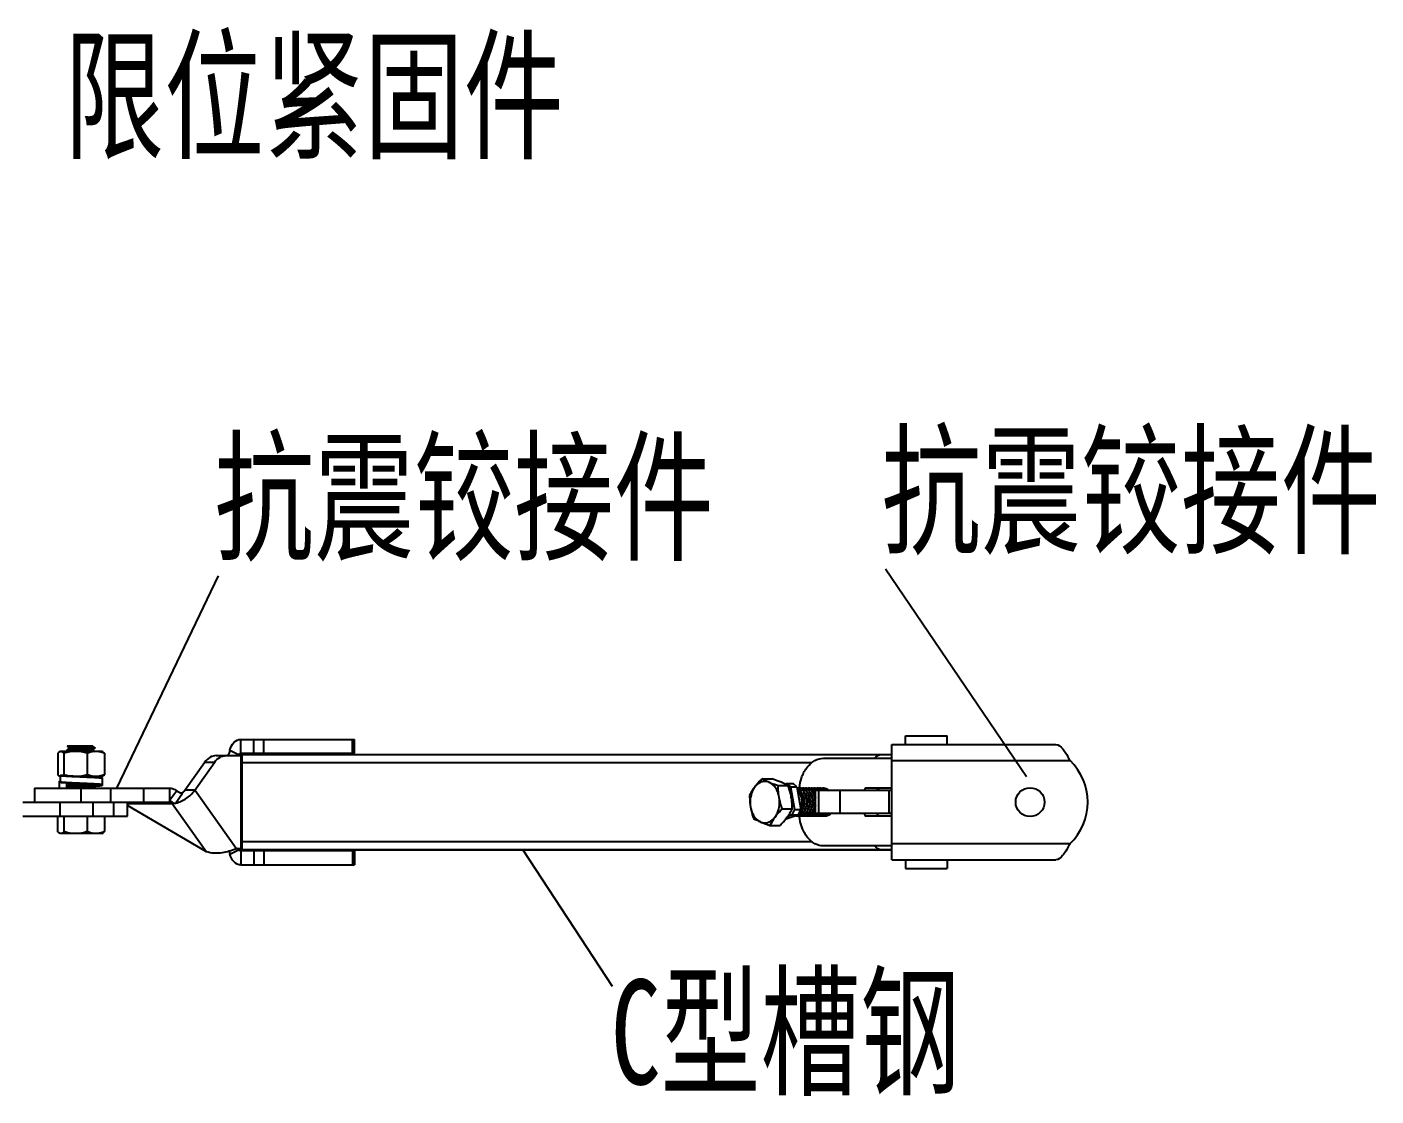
# Model space of a CAD drawing. Header units: millimetres. Extents: x -633009578 to 5705885, y -633235091 to 2571734.
# Drawn here: x 2453533 to 2459239, y 1995750 to 2000272 of the extents above; entities that cross this region are included whole.
import ezdxf

# ---------------------------------------------------------------- set-up
doc = ezdxf.new("R2010")
doc.units = ezdxf.units.MM
doc.header["$LTSCALE"] = 1000
doc.header["$MEASUREMENT"] = 0
doc.layers.get('0').update_dxf_attribs({"color": 9})
doc.layers.add('E-WIRE-系统', color=3, linetype='Continuous')
doc.layers.add('E-电气说明文字', color=3, linetype='Continuous')
doc.styles.get("Standard").update_dxf_attribs({"font": 'simhei.ttf', "bigfont": 'hztxt.shx'})
doc.styles.add('TSSD_Dimension', font='simhei.ttf', dxfattribs={"width": 0.707, "bigfont": 'hztxt.shx'})
doc.dimstyles.get("Standard").update_dxf_attribs({"dimtxt": 0.18, "dimasz": 0.18, "dimexe": 0.18, "dimexo": 0.0625, "dimgap": 0.09, "dimtad": 0, "dimtih": 1, "dimtoh": 1, "dimdec": 4, "dimzin": 0, "dimdsep": 46, "dimtxsty": 'Standard', "dimcen": 0.09, "dimadec": 0, "dimazin": 0, "dimtfac": 1, "dimtdec": 4, "dimtofl": 0, "dimtmove": 0, "dimatfit": 3, "dimfxl": 1, "dimtolj": 1, "dimtzin": 0, "dimarcsym": 0})

# ---------------------------------------------------------------- blocks, each defined once
blk = doc.blocks.new('G$CF4FACE3C')
at = {"layer": 'E-WIRE-系统'}
for p, q in [((-7121.2, 690.2), (-7121.2, 723.3)), ((-7121.2, 723.3), (-6962.5, 723.3)), ((-6962.5, 690.2), (-6962.5, 723.3)), ((-10327.6, 670), (-10319.3, 674.8)), ((-10319.1, 678.4), (-10327.3, 683.1)), ((-10229.4, 683.1), (-10327.3, 683.1)), ((-10319.3, 674.7), (-10319.3, 678.5)), ((-10306.4, 683.1), (-10288.7, 682.2)), ((-10230.9, 683.1), (-10229.7, 682.7)), ((-10229.7, 682.7), (-10221.2, 677.8)), ((-10229.5, 683.1), (-10229.5, 682.6)), ((-10221.2, 675.5), (-10229.5, 670.7)), ((-10229.5, 670.8), (-10229.5, 667)), ((-10221.2, 677.8), (-10221, 677.6)), ((-10221, 675.7), (-10221.2, 675.5)), ((-10221, 677.6), (-10221, 675.7)), ((-9663.7, 647.5), (-9663.7, 709.8)), ((-9663.7, 709.8), (-9228, 709.8)), ((-9613.2, 656.4), (-9613.2, 709.8)), ((-9575.4, 656.4), (-9575.4, 709.8)), ((-9235.8, 656.4), (-9235.8, 709.8)), ((-9228, 656.4), (-9228, 709.8)), ((-7174.2, 249.2), (-7174.2, 690.2)), ((-7174.2, 690.2), (-6545.9, 690.2)), ((-10363.6, 656.4), (-10363.6, 574.6)), ((-10357.3, 661.8), (-10354.4, 663.5)), ((-10194.3, 663.5), (-10354.4, 663.5)), ((-10339.7, 656.4), (-10339.7, 574.6)), ((-10327.6, 670), (-10327.7, 669.9)), ((-10327.7, 669.9), (-10327.7, 667.9)), ((-10327.6, 667.7), (-10327.7, 667.9)), ((-10320.4, 663.5), (-10327.6, 667.7)), ((-10250.4, 656.4), (-10250.4, 574.6)), ((-10229.8, 667.2), (-10229.7, 667.2)), ((-10229.7, 667.2), (-10229.5, 667)), ((-10229.5, 667), (-10223.4, 663.5)), ((-10191.4, 661.8), (-10194.3, 663.5)), ((-10185.1, 656.4), (-10185.1, 574.6)), ((-9877, 514.8), (-9801.6, 621.5)), ((-9839.3, 514.8), (-9763.9, 621.5)), ((-9763.9, 621.5), (-9801.6, 621.5)), ((-9757.1, 647.5), (-9663.7, 647.5)), ((-9705.1, 668.5), (-9669.6, 650.5)), ((-9663.7, 656.4), (-9228, 656.4)), ((-9663.7, 650.7), (-9663.7, 286.2)), ((-9657.5, 651.9), (-7174.2, 651.9)), ((-9657.5, 651.9), (-7174.2, 651.9)), ((-9657.5, 287.4), (-9657.5, 651.9)), ((-9657.5, 620.8), (-7699.8, 620.8)), ((-9657.5, 620.8), (-7480, 620.8)), ((-7434.8, 637.3), (-7174.2, 637.3)), ((-7174.2, 628.5), (-6491.9, 628.5)), ((-10354.4, 567.5), (-10357.3, 569.2)), ((-10353.6, 567.5), (-10354.4, 567.5)), ((-10353.6, 570.2), (-10353.6, 546.1)), ((-10328.6, 571.9), (-10351.9, 571.9)), ((-10274.4, 567.3), (-10279.4, 567.5)), ((-10277.9, 567.5), (-10274.4, 567.3)), ((-10274.4, 567.3), (-10277.9, 567.5)), ((-10194.3, 567.5), (-10274.4, 567.5)), ((-10221, 567.5), (-10221, 566.7)), ((-10194.3, 567.5), (-10191.4, 569.2)), ((-10452.3, 523), (-10452.3, 469.7)), ((-10452.3, 523), (-9934.1, 523)), ((-10356.2, 548.8), (-10356.2, 548.8)), ((-10356.2, 524.8), (-10356.2, 548.8)), ((-10353.6, 550.6), (-10354.4, 550.6)), ((-10328.6, 524.8), (-10328.6, 542.3)), ((-10328.6, 524.8), (-10328.6, 524.8)), ((-10327.7, 544), (-10328.1, 544)), ((-10327.6, 530), (-10327.7, 529.8)), ((-10327.7, 529.8), (-10327.7, 527.8)), ((-10327.6, 527.6), (-10327.7, 527.8)), ((-10327.6, 530), (-10319.3, 534.7)), ((-10319.6, 523), (-10327.6, 527.6)), ((-10319.3, 538.4), (-10325.8, 542.2)), ((-10319.3, 534.6), (-10319.3, 538.4)), ((-10319.1, 538.3), (-10319.3, 538.4)), ((-10274.4, 539.7), (-10292.8, 540.5)), ((-10265, 539.1), (-10274.4, 539.7)), ((-10272.4, 539.6), (-10274.4, 539.7)), ((-10262.5, 538.9), (-10274.4, 539.5)), ((-10274.4, 523), (-10274.4, 469.7)), ((-10254.3, 538.4), (-10265, 539.1)), ((-10247.8, 537.9), (-10254.3, 538.4)), ((-10254, 566.4), (-10238.4, 565.6)), ((-10241.9, 537.5), (-10247.8, 537.9)), ((-10236.6, 537.1), (-10241.9, 537.5)), ((-10238.4, 565.6), (-10228.2, 565.1)), ((-10229.7, 527.1), (-10222.6, 523)), ((-10221.4, 535.3), (-10229.5, 530.6)), ((-10229.5, 530.7), (-10229.5, 527)), ((-10222.8, 531.1), (-10229.3, 530.7)), ((-10228.2, 565.1), (-10222.1, 564.8)), ((-10221.2, 566.5), (-10224.1, 564.9)), ((-10217, 531.4), (-10222.8, 531.1)), ((-10222.1, 564.8), (-10216.7, 564.4)), ((-10221.8, 535), (-10221.1, 535.2)), ((-10221.2, 566.5), (-10221, 566.7)), ((-10221, 537.1), (-10221.2, 537.1)), ((-10219.9, 535), (-10221, 535.2)), ((-10219.5, 534.9), (-10219.9, 535)), ((-10216.7, 564.4), (-10211.9, 564.1)), ((-10192.5, 535.9), (-10192.5, 559.9)), ((-10159.9, 469.7), (-10159.9, 523)), ((-10034.1, 469.7), (-10034.1, 523)), ((-9934.1, 469.7), (-9934.1, 523)), ((-7670.8, 558.7), (-7632.1, 558.7)), ((-7608.5, 533.3), (-7569.8, 533.3)), ((-7581, 538.9), (-7576.4, 540.5)), ((-7576.4, 540.5), (-7561.3, 527.6)), ((-7576.4, 540.5), (-7551.5, 540.5)), ((-7561.3, 527.6), (-7546.4, 442)), ((-7561.3, 527.6), (-7536.4, 527.6)), ((-7536.4, 527.6), (-7551.5, 540.5)), ((-7536.4, 527.6), (-7521.4, 442)), ((-7174.2, 522.6), (-7272.6, 522.6)), ((-10496.7, 469.7), (-9934.1, 469.7)), ((-10355.3, 469.7), (-10355.3, 416.3)), ((-10229.5, 469.7), (-10229.5, 416.3)), ((-10148.6, 416.3), (-10148.6, 469.7)), ((-10096.5, 416.3), (-10096.5, 469.7)), ((-10096.5, 464.4), (-9925.2, 464.4)), ((-9908.5, 513.2), (-9934.1, 477)), ((-9934.1, 477), (-9794.8, 280.1)), ((-9885.9, 502.2), (-9911.5, 466)), ((-9839.3, 514.8), (-9877, 514.8)), ((-9681.6, 291.7), (-9839.3, 514.8)), ((-7500, 483.9), (-7509.1, 481.7)), ((-7466.4, 513.8), (-7466.4, 425.6)), ((-7174.2, 513.8), (-7466.4, 513.8)), ((-7453.5, 513.8), (-7453.5, 425.6)), ((-7371.9, 513.8), (-7371.9, 425.6)), ((-7184.9, 513.8), (-7184.9, 425.6)), ((-10496.7, 416.3), (-10096.5, 416.3)), ((-10363.7, 416.3), (-10363.7, 356.7)), ((-10339.7, 416.3), (-10339.7, 356.7)), ((-10250.4, 416.3), (-10250.4, 356.7)), ((-10185.1, 416.3), (-10185.1, 356.7)), ((-9794.8, 280.1), (-10096.5, 456.8)), ((-7593, 444.3), (-7554.3, 444.3)), ((-7530.5, 420.6), (-7581.1, 402.9)), ((-7555.5, 420.6), (-7572, 414.8)), ((-7546.4, 442), (-7555.5, 420.6)), ((-7555.5, 420.6), (-7530.5, 420.6)), ((-7546.4, 442), (-7521.4, 442)), ((-7530.5, 420.6), (-7521.4, 442)), ((-7174.2, 425.6), (-7466.4, 425.6)), ((-7272.6, 416.8), (-7174.2, 416.8)), ((-7639.7, 380.7), (-7601, 380.7)), ((-10354.4, 349.6), (-10357.4, 351.3)), ((-10194.3, 349.6), (-10354.4, 349.6)), ((-10194.3, 349.6), (-10191.4, 351.3)), ((-9657.5, 318.6), (-7699.8, 318.6)), ((-9657.5, 318.6), (-7480, 318.6)), ((-7174.2, 311), (-6491.9, 311)), ((-9705.1, 270.8), (-9669.6, 288.8)), ((-9681.6, 291.7), (-9663.7, 291.7)), ((-9663.7, 291.7), (-9663.7, 229.5)), ((-9228, 282.9), (-9663.7, 282.9)), ((-9657.5, 287.5), (-7174.2, 287.5)), ((-7174.2, 287.5), (-9657.5, 287.5)), ((-9613.2, 282.9), (-9613.2, 229.5)), ((-9575.4, 282.9), (-9575.4, 229.5)), ((-9235.8, 282.9), (-9235.8, 229.5)), ((-9228, 282.9), (-9228, 229.5)), ((-7174.2, 302.1), (-7434.8, 302.1)), ((-9663.7, 229.5), (-9228, 229.5)), ((-7174.2, 249.2), (-6545.9, 249.2)), ((-7121.2, 249.2), (-7121.2, 216.1)), ((-7121.2, 216.1), (-6962.5, 216.1)), ((-6962.5, 249.2), (-6962.5, 216.1))]:
    blk.add_line(p, q, dxfattribs=at)
for points in [[(-10356.2, 548.8), (-10356, 549.6), (-10355.6, 550.3), (-10355.1, 550.6), (-10354.7, 550.8)], [(-10354.7, 550.8), (-10354.2, 551), (-10353.7, 551.1), (-10353.6, 551.2)], [(-10292.8, 540.5), (-10303.1, 541), (-10312.9, 541.5), (-10322.1, 542), (-10330.3, 542.4), (-10337.6, 542.9), (-10343.8, 543.4), (-10348.7, 543.9), (-10352.2, 544.4)], [(-10322.8, 524.9), (-10323.4, 524.8), (-10324.7, 524.6), (-10325.8, 524.4), (-10326.8, 524.3), (-10327.6, 524.1), (-10328.3, 523.9), (-10328.8, 523.8), (-10329, 523.7)], [(-10274.4, 567.3), (-10271.2, 567.1), (-10254, 566.4)], [(-10219.6, 534.8), (-10219.6, 534.8), (-10219.9, 534.9), (-10220.3, 535), (-10220.9, 535.2), (-10221.7, 535.3), (-10222.7, 535.5), (-10223.8, 535.7), (-10225.1, 535.9), (-10226.6, 536.1), (-10228.2, 536.3), (-10230.1, 536.5), (-10232.1, 536.7), (-10234.3, 536.9), (-10236.6, 537.1)], [(-10192.5, 535.9), (-10192.6, 535.3), (-10193.1, 534.6), (-10193.5, 534.2), (-10194, 533.9), (-10194.4, 533.8), (-10194.9, 533.6), (-10195.5, 533.5), (-10196.1, 533.3), (-10196.9, 533.2), (-10197.8, 533.1), (-10198.7, 532.9), (-10199.8, 532.8), (-10201.1, 532.7), (-10202.5, 532.5), (-10204, 532.4), (-10205.7, 532.2), (-10207.6, 532.1), (-10209.7, 531.9), (-10211.9, 531.7), (-10217, 531.4)], [(-10211.9, 564.1), (-10209.8, 563.9), (-10207.8, 563.8), (-10205.9, 563.6), (-10204.2, 563.5), (-10202.7, 563.3), (-10201.3, 563.2), (-10200, 563.1), (-10198.9, 562.9), (-10197.9, 562.8), (-10197, 562.7), (-10196.2, 562.5), (-10195.6, 562.4), (-10195, 562.2), (-10194.5, 562.1), (-10194, 561.9), (-10193.6, 561.7), (-10193.1, 561.3), (-10192.6, 560.5), (-10192.5, 559.9)]]:
    blk.add_lwpolyline(points, dxfattribs=at)
blk.add_circle((-6645, 469.7), 55.1, dxfattribs=at)
for centre, radius, start, end in [((-6801.9, 463.7), 351.1, 27.9978, 29.2622), ((-6645, 469.7), 220.5, 313.9455, 46.0545), ((-10354.4, 548.8), 1.78, 90.031, 179.1384), ((-10354.4, 524.8), 1.78, 180.0308, 269.9692), ((-10330.4, 524.8), 1.78, 270.0125, 359.127), ((-9971.3, 7123.6), 6606.6, 267.24005, 267.37133), ((-10499.4, -4418.2), 4947.2, 87.1696, 87.3922), ((-10227.6, 503.4), 32.5, 78.6551, 79.0146), ((-10227.1, 506), 29.8, 78.3919, 78.6536), ((-7533.7, 498.5), 24.1, 86.7845, 94.2112), ((-7522.8, 498.3), 24.3, 90.0498, 101.0645), ((-7522.8, 498.5), 24.1, 86.7743, 90.0077), ((-7511.9, 498.3), 24.3, 90.0384, 101.0179), ((-7511.9, 498.5), 24.1, 86.7856, 89.9966), ((-7501, 498.3), 24.3, 90.049, 100.9954), ((-7501, 498.5), 24.1, 86.7801, 90.0075), ((-7490.1, 498.3), 24.3, 90.0437, 101.062), ((-7490.1, 498.5), 24.1, 86.7795, 90.0015), ((-7479.2, 498.3), 24.3, 90.0437, 101.0051), ((-7479.2, 498.5), 24.1, 86.7867, 90.0021), ((-7468.2, 498.3), 24.3, 90.0497, 101.0016), ((-7468.3, 498.5), 24.1, 86.7769, 90.0081), ((-7457.3, 498.3), 24.3, 90.0405, 101.0531), ((-7457.3, 498.5), 24.1, 86.785, 89.9983), ((-7446.4, 498.3), 24.3, 90.049, 100.9977), ((-7446.4, 498.5), 24.1, 86.7894, 90.0075), ((-7435.5, 498.3), 24.3, 90.0526, 101.0446), ((-7435.5, 498.5), 24.1, 86.7735, 90.0108), ((-9877.5, 543.5), 42.7, 243.1531, 245.7272), ((-9903.6, 534), 32.6, 295.6501, 298.7626), ((-7566.4, 472.7), 58, 10.5055, 11.18), ((-7579.6, 472.5), 71, 7.4386, 9.2614), ((-7567, 472.6), 58.6, 8.9052, 10.5042), ((-7545.5, 472.6), 58.9, 9.0333, 9.9567), ((-7534.2, 472.6), 58.6, 8.9818, 11.0323), ((-7495.4, 487.3), 37.4, 42.2645, 48.752), ((-7497.9, 485), 40.8, 39.2284, 42.3075), ((-7483.7, 488.1), 36.3, 45.4702, 48.7951), ((-7472.8, 488.1), 36.3, 45.4659, 48.8093), ((-7461.9, 488.1), 36.3, 45.4871, 48.7938), ((-7451, 488.1), 36.3, 45.4665, 48.8015), ((-7539.3, 446), 29.2, 266.5315, 270.0065), ((-7539.3, 445.9), 29.1, 270.0081, 272.8567), ((-7539.3, 446), 29.2, 272.8574, 275.2194), ((-7528.3, 446), 29.2, 260.1078, 269.9722), ((-7539.8, 448.3), 31.6, 288.4202, 290.7394), ((-7538.2, 447.6), 30.8, 285.8298, 288.459), ((-7528.3, 445.8), 29, 269.9973, 272.6949), ((-7517.4, 446), 29.2, 260.0711, 269.9827), ((-7528.8, 448.1), 31.4, 288.4602, 290.6746), ((-7527.3, 447.6), 30.8, 285.9611, 288.4587), ((-7517.4, 445.8), 29, 270.008, 272.693), ((-7517.4, 445.8), 29, 272.6938, 275.2451), ((-7506.4, 446), 29.2, 260.1504, 269.9814), ((-7517.9, 448.1), 31.4, 288.4602, 290.6754), ((-7516.4, 447.6), 30.8, 285.9619, 288.4587), ((-7506.5, 445.8), 29, 270.0063, 272.6857), ((-7495.5, 446), 29.2, 260.395, 269.9755), ((-7507, 448.1), 31.4, 288.4602, 290.6741), ((-7505.4, 447.6), 30.8, 285.9641, 288.119), ((-7505.5, 447.8), 31, 288.117, 288.456), ((-7495.5, 445.8), 29, 270.0004, 272.6959), ((-7484.6, 446), 29.2, 260.0747, 269.9827), ((-7549.1, 472.1), 62.6, 352.211, 352.5185), ((-7496.1, 448.1), 31.4, 288.4603, 290.6749), ((-7494.5, 447.6), 30.8, 285.9612, 288.4587), ((-7484.6, 445.8), 29, 270.008, 272.6878), ((-7484.6, 445.8), 29, 272.6886, 275.2518), ((-7473.7, 446), 29.2, 260.141, 269.976), ((-7485.2, 448.1), 31.4, 288.4602, 290.6747), ((-7483.6, 447.6), 30.8, 285.9616, 288.4587), ((-7473.7, 445.8), 29, 270.0011, 272.692), ((-7462.8, 446), 29.2, 260.0816, 269.9797), ((-7489.7, 455.7), 40.2, 307.6353, 311.5837), ((-7474.3, 448.1), 31.4, 288.4602, 290.6743), ((-7472.7, 447.6), 30.8, 285.9612, 288.4587), ((-7462.8, 445.8), 29, 270.005, 272.6978), ((-7462.8, 445.8), 29, 272.6985, 275.2581), ((-7451.9, 446), 29.2, 260.1633, 269.9862), ((-7463.3, 448.1), 31.4, 288.4603, 290.6751), ((-7461.8, 447.6), 30.8, 285.9624, 288.4588), ((-7479.2, 456.2), 40.9, 309.969, 311.5624), ((-7477.5, 455.9), 40.5, 308.3867, 311.6033), ((-7451.9, 445.8), 29, 270.011, 272.6839), ((-7441, 446), 29.2, 260.1241, 269.9724), ((-7452.4, 448.1), 31.4, 288.4602, 290.6742), ((-7450.9, 447.6), 30.8, 285.9615, 288.4587), ((-7441, 445.8), 29, 269.9975, 272.695), ((-7430, 446), 29.2, 260.0725, 269.9827), ((-7441.5, 448.1), 31.4, 288.4602, 290.6744), ((-7440, 447.6), 30.8, 285.9611, 288.4587), ((-7430.1, 445.8), 29, 270.008, 272.6973), ((-7430.1, 445.8), 29, 272.6981, 275.2477), ((-7430.6, 448.1), 31.4, 288.4603, 290.6754), ((-7429.1, 447.6), 30.8, 285.9619, 288.4588), ((-7435.8, 456.5), 41.3, 311.2696, 311.5925), ((-7434.1, 456.1), 40.8, 309.7045, 311.528), ((-6801.9, 475.8), 351.1, 330.7378, 332.0022)]:
    blk.add_arc(centre, radius, start, end, dxfattribs=at)
for points, knots in [([(-10327.2, 683.1), (-10326.4, 682.9), (-10324.2, 682.6), (-10317.8, 681.9), (-10306.3, 681.2), (-10289.5, 680.3), (-10270.7, 679.4), (-10254.9, 678.7), (-10243.1, 678), (-10235.8, 677.6), (-10229.7, 677.1), (-10225.3, 676.7), (-10222.5, 676.3), (-10221.4, 676), (-10221, 675.8), (-10221, 675.7)], [0, 0, 0, 0, 0.022519, 0.061417, 0.182778, 0.347566, 0.533011, 0.713448, 0.793862, 0.863914, 0.921171, 0.963664, 0.989994, 0.99691, 1, 1, 1, 1]), ([(-10319.3, 674.7), (-10319.3, 674.4), (-10317.8, 674.1), (-10315.8, 673.7), (-10311.8, 673.2), (-10306.7, 672.8), (-10300.4, 672.3), (-10290.4, 671.7), (-10277, 671), (-10261, 670.1), (-10248.6, 669.3), (-10240.1, 668.7), (-10235.4, 668.2), (-10232.1, 667.8), (-10230.4, 667.5), (-10229.8, 667.2)], [0, 0, 0, 0, 0.010275, 0.037063, 0.080136, 0.138092, 0.208917, 0.290122, 0.471931, 0.658019, 0.822273, 0.88881, 0.941706, 0.979145, 1, 1, 1, 1]), ([(-10319.1, 678.4), (-10318.6, 678.1), (-10316.9, 677.8), (-10313.8, 677.3), (-10309.2, 676.9), (-10300.8, 676.2), (-10288.4, 675.5), (-10272.3, 674.6), (-10258.7, 673.8), (-10248.6, 673.2), (-10242.2, 672.7), (-10237.1, 672.3), (-10233, 671.9), (-10231, 671.4), (-10229.5, 671.1), (-10229.5, 670.8)], [0, 0, 0, 0, 0.018685, 0.054293, 0.105794, 0.171397, 0.33512, 0.522155, 0.705796, 0.788027, 0.859832, 0.918642, 0.962377, 0.989582, 1, 1, 1, 1]), ([(-10288.7, 682.2), (-10280.9, 681.8), (-10269.4, 681.3), (-10254.5, 680.6), (-10244.3, 680.1), (-10235.6, 679.5), (-10228.8, 679.1), (-10224.2, 678.5), (-10221.8, 678.2), (-10221.2, 677.8)], [0, 0, 0, 0, 0.344316, 0.511068, 0.663386, 0.793955, 0.896505, 0.966182, 1, 1, 1, 1]), ([(-9705.1, 668.5), (-9702.3, 679.5), (-9693.4, 699.2), (-9672.9, 709.8), (-9663.7, 709.8)], [0, 0, 0, 0, 0.550243, 1, 1, 1, 1]), ([(-6545.9, 690.2), (-6536, 690.2), (-6521.2, 676.7), (-6507.6, 656.1), (-6499.7, 642.5), (-6495.7, 635.3)], [0, 0, 0, 0, 0.388881, 0.673899, 1, 1, 1, 1]), ([(-10357.2, 661.9), (-10357.8, 661.6), (-10360.1, 660), (-10362.2, 658), (-10363.6, 656.4)], [0, 0, 0, 0, 0.228325, 1, 1, 1, 1]), ([(-10351.7, 663.5), (-10352.1, 663.5), (-10354.1, 663.4), (-10356, 662.7), (-10357.2, 661.9)], [0, 0, 0, 0, 0.239668, 1, 1, 1, 1]), ([(-10339.7, 656.4), (-10340.6, 657.4), (-10343.9, 660.8), (-10348.4, 663.5), (-10351.7, 663.5)], [0, 0, 0, 0, 0.29519, 1, 1, 1, 1]), ([(-10327.7, 669.9), (-10327.7, 669.7), (-10327.3, 669.5), (-10326, 669.2), (-10323, 668.8), (-10318.2, 668.3), (-10314.3, 668), (-10312.1, 667.9)], [0, 0, 0, 0, 0.02233, 0.073207, 0.267316, 0.580036, 1, 1, 1, 1]), ([(-10312.1, 666), (-10314.1, 666.1), (-10317.7, 666.4), (-10322.3, 666.7), (-10325.4, 667.2), (-10327.1, 667.4), (-10327.6, 667.7)], [0, 0, 0, 0, 0.388141, 0.68952, 0.895153, 1, 1, 1, 1]), ([(-10312.1, 667.9), (-10297.9, 667), (-10270.6, 665.8), (-10243.3, 664.6), (-10230.3, 663.5)], [0, 0, 0, 0, 0.522038, 1, 1, 1, 1]), ([(-10264.3, 663.5), (-10268.6, 663.8), (-10284.6, 664.5), (-10300.5, 665.2), (-10312.1, 666)], [0, 0, 0, 0, 0.270828, 1, 1, 1, 1]), ([(-10217.8, 663.5), (-10220.5, 663.5), (-10231.7, 662.9), (-10242.6, 659.6), (-10250.4, 656.4)], [0, 0, 0, 0, 0.247135, 1, 1, 1, 1]), ([(-10185.1, 656.4), (-10187.7, 657.5), (-10198.2, 661.4), (-10209.4, 663.5), (-10217.8, 663.5)], [0, 0, 0, 0, 0.254852, 1, 1, 1, 1]), ([(-10191.5, 661.9), (-10190.9, 661.6), (-10188.6, 660), (-10186.6, 658), (-10185.1, 656.4)], [0, 0, 0, 0, 0.228325, 1, 1, 1, 1]), ([(-9757.1, 647.5), (-9765.4, 647.5), (-9783.3, 642.1), (-9796.2, 629.1), (-9801.6, 621.5)], [0, 0, 0, 0, 0.471076, 1, 1, 1, 1]), ([(-9763.9, 621.5), (-9758.4, 629.1), (-9745.6, 642.1), (-9727.7, 647.5), (-9719.4, 647.5)], [0, 0, 0, 0, 0.528924, 1, 1, 1, 1]), ([(-9705.1, 668.5), (-9706.4, 663.6), (-9708, 657.4), (-9711.4, 647.5), (-9714, 647.5)], [0, 0, 0, 0, 0.662239, 1, 1, 1, 1]), ([(-9676.2, 647.5), (-9675.7, 647.5), (-9673.3, 647.7), (-9670.1, 648.7), (-9669.6, 650.5)], [0, 0, 0, 0, 0.232011, 1, 1, 1, 1]), ([(-9669.6, 650.5), (-9669.4, 651.3), (-9668.5, 654), (-9665.7, 656.4), (-9663.7, 656.4)], [0, 0, 0, 0, 0.295097, 1, 1, 1, 1]), ([(-7527.5, 522.1), (-7526.1, 537.4), (-7519.7, 566.8), (-7499.4, 604.5), (-7470.3, 630.7), (-7446.1, 637.3), (-7434.8, 637.3)], [0, 0, 0, 0, 0.288185, 0.553327, 0.788006, 1, 1, 1, 1]), ([(-7237.5, 637.4), (-7235.6, 641.1), (-7230.9, 647.6), (-7223.2, 650.5), (-7219.6, 650.5)], [0, 0, 0, 0, 0.538137, 1, 1, 1, 1]), ([(-10357.2, 569.1), (-10357.8, 569.4), (-10360.1, 571), (-10362.2, 573), (-10363.6, 574.6)], [0, 0, 0, 0, 0.228325, 1, 1, 1, 1]), ([(-10353.6, 567.7), (-10354.6, 567.9), (-10355.8, 568.3), (-10356.9, 569), (-10357.2, 569.1)], [0, 0, 0, 0, 0.73813, 1, 1, 1, 1]), ([(-10351.9, 571.9), (-10352.3, 571.9), (-10353.3, 571.5), (-10353.6, 570.6), (-10353.6, 570.2)], [0, 0, 0, 0, 0.494361, 1, 1, 1, 1]), ([(-10318.2, 567.5), (-10325.7, 567.9), (-10335.7, 568.4), (-10347.5, 569.4), (-10351.9, 569.9), (-10353.6, 570.2)], [0, 0, 0, 0, 0.630434, 0.851937, 1, 1, 1, 1]), ([(-10279.4, 567.5), (-10287.5, 567.9), (-10302.9, 568.5), (-10323.7, 569.6), (-10339.8, 570.6), (-10348.6, 571.4), (-10351.9, 571.9)], [0, 0, 0, 0, 0.336728, 0.633804, 0.862258, 1, 1, 1, 1]), ([(-10339.7, 574.6), (-10340.6, 573.6), (-10343.9, 570.3), (-10348.4, 567.5), (-10351.7, 567.5)], [0, 0, 0, 0, 0.29519, 1, 1, 1, 1]), ([(-10192.5, 559.9), (-10192.5, 560), (-10192.8, 560.3), (-10193.8, 560.6), (-10195.9, 561), (-10199.5, 561.4), (-10204.4, 561.9), (-10210.5, 562.3), (-10217.8, 562.8), (-10226.1, 563.3), (-10238.7, 563.9), (-10255.8, 564.7), (-10276.9, 565.6), (-10297.9, 566.5), (-10311.6, 567.2), (-10318.2, 567.5)], [0, 0, 0, 0, 0.002397, 0.007159, 0.024869, 0.053551, 0.092788, 0.141916, 0.200078, 0.26625, 0.33926, 0.500527, 0.67249, 0.842997, 1, 1, 1, 1]), ([(-10217.8, 567.5), (-10220.5, 567.5), (-10231.7, 568.2), (-10242.6, 571.5), (-10250.4, 574.6)], [0, 0, 0, 0, 0.247135, 1, 1, 1, 1]), ([(-10221, 566.7), (-10221, 567), (-10222.2, 567.2), (-10222.8, 567.4), (-10223.5, 567.5)], [0, 0, 0, 0, 0.278312, 1, 1, 1, 1]), ([(-10185.1, 574.6), (-10187.7, 573.6), (-10198.2, 569.7), (-10209.4, 567.5), (-10217.8, 567.5)], [0, 0, 0, 0, 0.254852, 1, 1, 1, 1]), ([(-10191.5, 569.1), (-10190.9, 569.4), (-10188.6, 571), (-10186.6, 573), (-10185.1, 574.6)], [0, 0, 0, 0, 0.228325, 1, 1, 1, 1]), ([(-10354.4, 550.6), (-10354.4, 550.6), (-10354.3, 550.9), (-10353.9, 551), (-10353.7, 551.1)], [0, 0, 0, 0, 0.140783, 1, 1, 1, 1]), ([(-10353.6, 546.1), (-10353.6, 545.7), (-10353.3, 544.9), (-10352.6, 544.5), (-10352.2, 544.4)], [0, 0, 0, 0, 0.505009, 1, 1, 1, 1]), ([(-10328.1, 544), (-10333.4, 544.3), (-10341.9, 544.9), (-10350.4, 545.6), (-10353.6, 546.1)], [0, 0, 0, 0, 0.622201, 1, 1, 1, 1]), ([(-10328.6, 524.8), (-10328.6, 524.9), (-10328.3, 525.2), (-10327.1, 525.7), (-10325.9, 525.9), (-10324.9, 526.1)], [0, 0, 0, 0, 0.100478, 0.292697, 1, 1, 1, 1]), ([(-10192.5, 535.9), (-10192.5, 536), (-10192.9, 536.3), (-10193.9, 536.6), (-10196.4, 537), (-10200.4, 537.5), (-10206, 538), (-10212.9, 538.5), (-10221.1, 539), (-10230.3, 539.5), (-10244.3, 540.2), (-10262.9, 541), (-10285.5, 541.9), (-10307.2, 542.9), (-10321.2, 543.6), (-10327.7, 544)], [0, 0, 0, 0, 0.002437, 0.007426, 0.02611, 0.056385, 0.097725, 0.149322, 0.210148, 0.278978, 0.354425, 0.518963, 0.690522, 0.855288, 1, 1, 1, 1]), ([(-10327.7, 529.8), (-10327.7, 529.6), (-10327.3, 529.4), (-10326, 529.1), (-10323, 528.7), (-10318.2, 528.2), (-10314.3, 528), (-10312.1, 527.8)], [0, 0, 0, 0, 0.022364, 0.073273, 0.267409, 0.580105, 1, 1, 1, 1]), ([(-10312.1, 525.9), (-10314.1, 526), (-10317.7, 526.3), (-10322.3, 526.7), (-10325.4, 527.1), (-10327.1, 527.4), (-10327.6, 527.6)], [0, 0, 0, 0, 0.388147, 0.689522, 0.895152, 1, 1, 1, 1]), ([(-10319.3, 534.6), (-10319.3, 534.3), (-10317.7, 534), (-10315.7, 533.6), (-10311.6, 533.1), (-10306.5, 532.7), (-10300.1, 532.2), (-10290, 531.6), (-10276.4, 530.8), (-10260.4, 530), (-10247.9, 529.2), (-10239.5, 528.5), (-10234.9, 528.1), (-10231.8, 527.6), (-10230.1, 527.4), (-10229.7, 527.1)], [0, 0, 0, 0, 0.010415, 0.037613, 0.081337, 0.140131, 0.211919, 0.294132, 0.477741, 0.66476, 0.828493, 0.894112, 0.945637, 0.981277, 1, 1, 1, 1]), ([(-10319.1, 538.3), (-10318.6, 538), (-10316.9, 537.7), (-10313.8, 537.2), (-10309.2, 536.8), (-10300.8, 536.1), (-10288.4, 535.4), (-10272.3, 534.5), (-10258.7, 533.8), (-10248.6, 533.1), (-10242.2, 532.7), (-10237.1, 532.2), (-10233, 531.8), (-10231, 531.3), (-10229.5, 531), (-10229.5, 530.7)], [0, 0, 0, 0, 0.018685, 0.054293, 0.105794, 0.171397, 0.33512, 0.522155, 0.705796, 0.788027, 0.859832, 0.918642, 0.962377, 0.989582, 1, 1, 1, 1]), ([(-10312.1, 527.8), (-10296.3, 526.8), (-10272.7, 525.9), (-10243.8, 524.4), (-10230.8, 523.6), (-10225.6, 523)], [0, 0, 0, 0, 0.548648, 0.81813, 1, 1, 1, 1]), ([(-10289.4, 524.6), (-10291.5, 524.7), (-10299.1, 525.1), (-10306.6, 525.5), (-10312.1, 525.9)], [0, 0, 0, 0, 0.275857, 1, 1, 1, 1]), ([(-10274.4, 539.5), (-10277.8, 539.7), (-10290.1, 540.2), (-10302.4, 540.8), (-10311.3, 541.4)], [0, 0, 0, 0, 0.274428, 1, 1, 1, 1]), ([(-10221.2, 537.1), (-10225.1, 537.4), (-10242.8, 538.3), (-10260.5, 539.1), (-10274.4, 539.7)], [0, 0, 0, 0, 0.219776, 1, 1, 1, 1]), ([(-10236.4, 537.1), (-10239.1, 537.3), (-10251, 538.2), (-10263, 539), (-10272.4, 539.6)], [0, 0, 0, 0, 0.218742, 1, 1, 1, 1]), ([(-10221.4, 535.3), (-10223.4, 535.7), (-10228.4, 536.3), (-10233.5, 536.8), (-10236.4, 537.1)], [0, 0, 0, 0, 0.406042, 1, 1, 1, 1]), ([(-10229.3, 530.7), (-10224.7, 530.9), (-10218.2, 531.3), (-10210.1, 531.9), (-10205.2, 532.3), (-10201.1, 532.7), (-10198.3, 533), (-10196.6, 533.3), (-10195.7, 533.5), (-10195, 533.7), (-10194.6, 533.8), (-10194.3, 534.1), (-10194.4, 534.4), (-10194.8, 534.5), (-10195.4, 534.7), (-10196.3, 534.9), (-10197.9, 535.2), (-10200.6, 535.6), (-10204.5, 535.9), (-10209.2, 536.3), (-10214.9, 536.7), (-10218.9, 537), (-10221, 537.1)], [0, 0, 0, 0, 0.220493, 0.313274, 0.392789, 0.45804, 0.508235, 0.527505, 0.542834, 0.554226, 0.561778, 0.565989, 0.569505, 0.575907, 0.586069, 0.600152, 0.618182, 0.665943, 0.728866, 0.806191, 0.896952, 1, 1, 1, 1]), ([(-10226.7, 532.2), (-10225.1, 532.4), (-10223, 532.7), (-10220.5, 533.1), (-10219.3, 533.5), (-10218.6, 533.7), (-10218.2, 534.2), (-10218.8, 534.6), (-10219.2, 534.8), (-10219.5, 534.9)], [0, 0, 0, 0, 0.467824, 0.634283, 0.754369, 0.828826, 0.866175, 0.912247, 1, 1, 1, 1]), ([(-9934.1, 523), (-9927.3, 523), (-9917.9, 520.1), (-9910.4, 514.7), (-9908.5, 513.2)], [0, 0, 0, 0, 0.735012, 1, 1, 1, 1]), ([(-7698.2, 526.9), (-7700.1, 524.3), (-7707.2, 514.1), (-7713.4, 503.3), (-7717.5, 495.2)], [0, 0, 0, 0, 0.263099, 1, 1, 1, 1]), ([(-7698.2, 526.9), (-7701.9, 521.9), (-7714.7, 498.7), (-7717.2, 470.5), (-7713.8, 450.7)], [0, 0, 0, 0, 0.235366, 1, 1, 1, 1]), ([(-7698.2, 526.9), (-7696.2, 529.6), (-7687.6, 540.7), (-7678.2, 551.1), (-7670.8, 558.7)], [0, 0, 0, 0, 0.240981, 1, 1, 1, 1]), ([(-7643.7, 546), (-7648.3, 547.8), (-7658.1, 550), (-7673.3, 547.5), (-7687.3, 539.6), (-7694.8, 531.5), (-7698.2, 526.9)], [0, 0, 0, 0, 0.238229, 0.47528, 0.726056, 1, 1, 1, 1]), ([(-7643.7, 546), (-7646.2, 547), (-7655.4, 550.9), (-7664.4, 555.3), (-7670.8, 558.7)], [0, 0, 0, 0, 0.275005, 1, 1, 1, 1]), ([(-7604.8, 488.8), (-7605.9, 495.3), (-7609.4, 507.9), (-7617.9, 524.7), (-7629.3, 538), (-7638.8, 544), (-7643.7, 546)], [0, 0, 0, 0, 0.27851, 0.540172, 0.780428, 1, 1, 1, 1]), ([(-7643.7, 546), (-7641, 544.9), (-7629.4, 540.3), (-7617.6, 536.2), (-7608.5, 533.3)], [0, 0, 0, 0, 0.233658, 1, 1, 1, 1]), ([(-7596.9, 546), (-7599.6, 547.1), (-7611.2, 551.6), (-7623, 555.7), (-7632.1, 558.7)], [0, 0, 0, 0, 0.233658, 1, 1, 1, 1]), ([(-7604.8, 488.8), (-7605.4, 492.5), (-7607.7, 507.2), (-7608.5, 522.2), (-7608.5, 533.3)], [0, 0, 0, 0, 0.254083, 1, 1, 1, 1]), ([(-7569.8, 533.3), (-7571.8, 534.3), (-7580.7, 539), (-7589.8, 543.1), (-7596.9, 546)], [0, 0, 0, 0, 0.226572, 1, 1, 1, 1]), ([(-7558, 488.8), (-7558.7, 492.5), (-7561.7, 507.6), (-7566.1, 522.4), (-7569.8, 533.3)], [0, 0, 0, 0, 0.248499, 1, 1, 1, 1]), ([(-7535.2, 521.3), (-7534.4, 521), (-7530.8, 519.5), (-7527.5, 517.3), (-7525.3, 515.4)], [0, 0, 0, 0, 0.241445, 1, 1, 1, 1]), ([(-7526.9, 428.7), (-7520.9, 435.1), (-7514.5, 447.6), (-7511, 465.6), (-7511, 479.8), (-7513.7, 493.3), (-7519.9, 508.2), (-7528.5, 517.3), (-7535.1, 520.4)], [0, 0, 0, 0, 0.255096, 0.39268, 0.530602, 0.663916, 0.788307, 1, 1, 1, 1]), ([(-7532.4, 522.6), (-7529.2, 522.6), (-7522.6, 521.3), (-7517, 517.6), (-7514.4, 515.4)], [0, 0, 0, 0, 0.482589, 1, 1, 1, 1]), ([(-7500, 483.9), (-7500.8, 489.1), (-7503.5, 498.8), (-7510.8, 511.3), (-7520.6, 519.9), (-7528.6, 522.4), (-7532.4, 522.6)], [0, 0, 0, 0, 0.290521, 0.554658, 0.788516, 1, 1, 1, 1]), ([(-7521.5, 522.6), (-7518.3, 522.6), (-7511.7, 521.3), (-7506, 517.6), (-7503.5, 515.4)], [0, 0, 0, 0, 0.482586, 1, 1, 1, 1]), ([(-7517.7, 418.8), (-7513.1, 420.5), (-7504.1, 426.6), (-7494.5, 440.3), (-7488.8, 457.4), (-7487.4, 475.8), (-7490.5, 493.5), (-7497.6, 508.5), (-7508.1, 519.2), (-7517.2, 522.4), (-7521.5, 522.6)], [0, 0, 0, 0, 0.11422, 0.241557, 0.38018, 0.523371, 0.662464, 0.789655, 0.901082, 1, 1, 1, 1]), ([(-7510.6, 522.6), (-7507.4, 522.6), (-7500.8, 521.3), (-7495.1, 517.6), (-7492.6, 515.4)], [0, 0, 0, 0, 0.482586, 1, 1, 1, 1]), ([(-7506.8, 418.8), (-7502.2, 420.5), (-7493.2, 426.6), (-7483.6, 440.3), (-7477.9, 457.4), (-7476.5, 475.8), (-7479.6, 493.5), (-7486.7, 508.5), (-7497.2, 519.2), (-7506.3, 522.4), (-7510.6, 522.6)], [0, 0, 0, 0, 0.114222, 0.241564, 0.380183, 0.523375, 0.662466, 0.789658, 0.901085, 1, 1, 1, 1]), ([(-7499.6, 522.6), (-7496.5, 522.6), (-7489.8, 521.3), (-7484.2, 517.6), (-7481.7, 515.4)], [0, 0, 0, 0, 0.482588, 1, 1, 1, 1]), ([(-7466.3, 474.6), (-7466.5, 480.8), (-7468.4, 492.6), (-7475.4, 508), (-7486, 519.1), (-7495.3, 522.4), (-7499.6, 522.6)], [0, 0, 0, 0, 0.291873, 0.559175, 0.79302, 1, 1, 1, 1]), ([(-7488.7, 522.6), (-7485.6, 522.6), (-7478.9, 521.3), (-7473.3, 517.6), (-7470.7, 515.4)], [0, 0, 0, 0, 0.482585, 1, 1, 1, 1]), ([(-7466.3, 509), (-7469.1, 512.8), (-7475.6, 519.3), (-7484.5, 522.4), (-7488.7, 522.6)], [0, 0, 0, 0, 0.52908, 1, 1, 1, 1]), ([(-7477.8, 522.6), (-7474.6, 522.6), (-7468, 521.3), (-7462.4, 517.6), (-7459.8, 515.4)], [0, 0, 0, 0, 0.482586, 1, 1, 1, 1]), ([(-7459.6, 514), (-7462.2, 516.4), (-7467.8, 520.6), (-7474.6, 522.4), (-7477.8, 522.6)], [0, 0, 0, 0, 0.520001, 1, 1, 1, 1]), ([(-7466.9, 522.6), (-7463.7, 522.6), (-7457.1, 521.3), (-7451.5, 517.6), (-7448.9, 515.4)], [0, 0, 0, 0, 0.482587, 1, 1, 1, 1]), ([(-7448.7, 514), (-7451.3, 516.4), (-7456.9, 520.6), (-7463.6, 522.4), (-7466.9, 522.6)], [0, 0, 0, 0, 0.520002, 1, 1, 1, 1]), ([(-7456, 522.6), (-7452.8, 522.6), (-7446.2, 521.3), (-7440.6, 517.6), (-7438, 515.4)], [0, 0, 0, 0, 0.482583, 1, 1, 1, 1]), ([(-7437.8, 513.9), (-7440.3, 516.4), (-7445.9, 520.6), (-7452.7, 522.4), (-7456, 522.6)], [0, 0, 0, 0, 0.52002, 1, 1, 1, 1]), ([(-7445.1, 522.6), (-7441.9, 522.6), (-7435.3, 521.3), (-7429.6, 517.6), (-7427.1, 515.4)], [0, 0, 0, 0, 0.482588, 1, 1, 1, 1]), ([(-7426.9, 514), (-7429.4, 516.4), (-7435, 520.6), (-7441.8, 522.4), (-7445.1, 522.6)], [0, 0, 0, 0, 0.519993, 1, 1, 1, 1]), ([(-7434.2, 522.6), (-7430.7, 522.6), (-7423.3, 521), (-7417.3, 516.6), (-7414.6, 514)], [0, 0, 0, 0, 0.479607, 1, 1, 1, 1]), ([(-7416, 513.9), (-7418.5, 516.4), (-7424.1, 520.6), (-7430.9, 522.4), (-7434.2, 522.6)], [0, 0, 0, 0, 0.520009, 1, 1, 1, 1]), ([(-7272.6, 522.6), (-7274.3, 522.6), (-7278, 520), (-7278.8, 516), (-7278.8, 513.8)], [0, 0, 0, 0, 0.440239, 1, 1, 1, 1]), ([(-7229, 513.8), (-7229, 516), (-7228.1, 520), (-7224.4, 522.6), (-7222.7, 522.6)], [0, 0, 0, 0, 0.559761, 1, 1, 1, 1]), ([(-9934.1, 469.7), (-9931.6, 469.7), (-9928, 467.9), (-9925.8, 465.2), (-9925.2, 464.4)], [0, 0, 0, 0, 0.722616, 1, 1, 1, 1]), ([(-9911.5, 466), (-9897.3, 469.1), (-9870.2, 482.4), (-9847.9, 502.6), (-9839.3, 514.8)], [0, 0, 0, 0, 0.494569, 1, 1, 1, 1]), ([(-9896.8, 505.4), (-9900.1, 507), (-9904, 509.6), (-9907.7, 512.5), (-9908.5, 513.2)], [0, 0, 0, 0, 0.774844, 1, 1, 1, 1]), ([(-7717.5, 495.2), (-7717.5, 491.5), (-7717.2, 476.6), (-7715.7, 461.7), (-7713.8, 450.7)], [0, 0, 0, 0, 0.246121, 1, 1, 1, 1]), ([(-7620.4, 412.5), (-7616.7, 417.5), (-7603.9, 440.7), (-7601.3, 468.9), (-7604.8, 488.8)], [0, 0, 0, 0, 0.235366, 1, 1, 1, 1]), ([(-7593, 444.3), (-7594.2, 447.9), (-7599, 462.5), (-7602.8, 477.4), (-7604.8, 488.8)], [0, 0, 0, 0, 0.251163, 1, 1, 1, 1]), ([(-7554.3, 444.3), (-7554.3, 447.9), (-7554.6, 462.8), (-7556.1, 477.7), (-7558, 488.8)], [0, 0, 0, 0, 0.246121, 1, 1, 1, 1]), ([(-7533.9, 514.1), (-7526, 506.4), (-7518.7, 489.1), (-7517.7, 465.7), (-7520.3, 453.3), (-7522.3, 447.4)], [0, 0, 0, 0, 0.470214, 0.736055, 1, 1, 1, 1]), ([(-7509.2, 481.7), (-7507.7, 470.8), (-7509.6, 449.2), (-7521.1, 430.1), (-7528.9, 424)], [0, 0, 0, 0, 0.526254, 1, 1, 1, 1]), ([(-7528.7, 418.8), (-7523.5, 420.7), (-7513.6, 427.9), (-7503.6, 443.9), (-7498.6, 463.3), (-7498.8, 477.2), (-7500, 483.9)], [0, 0, 0, 0, 0.217951, 0.46337, 0.729831, 1, 1, 1, 1]), ([(-7498.6, 484.2), (-7497.5, 477.3), (-7497.2, 463.2), (-7502.5, 443.3), (-7512.8, 427.1), (-7523.1, 420.1), (-7528.4, 418.3)], [0, 0, 0, 0, 0.271171, 0.538307, 0.783282, 1, 1, 1, 1]), ([(-7525.3, 515.4), (-7523.3, 513.6), (-7515.3, 504.8), (-7511, 493), (-7509.5, 483.9)], [0, 0, 0, 0, 0.227377, 1, 1, 1, 1]), ([(-7523.6, 498.8), (-7521.6, 495.1), (-7515.3, 478.2), (-7516.8, 458.7), (-7522.1, 446.1)], [0, 0, 0, 0, 0.239303, 1, 1, 1, 1]), ([(-7503.5, 515.4), (-7496.8, 509.6), (-7489.8, 496.5), (-7486.4, 477.7), (-7486.9, 462.1), (-7490.5, 447.3), (-7497, 434.2), (-7506, 424), (-7513.6, 419.6), (-7517.5, 418.3)], [0, 0, 0, 0, 0.234995, 0.369193, 0.507415, 0.643708, 0.772808, 0.891506, 1, 1, 1, 1]), ([(-7514.4, 515.4), (-7512.4, 513.6), (-7504.4, 504.9), (-7500.1, 493.2), (-7498.6, 484.2)], [0, 0, 0, 0, 0.22749, 1, 1, 1, 1]), ([(-7509.1, 481.7), (-7508.8, 479.7), (-7507.9, 471.9), (-7508.6, 463.8), (-7509.9, 458.1)], [0, 0, 0, 0, 0.247915, 1, 1, 1, 1]), ([(-7492.6, 515.4), (-7485.9, 509.6), (-7478.8, 496.5), (-7475.5, 477.7), (-7475.9, 462.1), (-7479.6, 447.3), (-7486.1, 434.2), (-7495.1, 424), (-7502.7, 419.6), (-7506.6, 418.3)], [0, 0, 0, 0, 0.235001, 0.369196, 0.507414, 0.643709, 0.772807, 0.891505, 1, 1, 1, 1]), ([(-7498.8, 485.1), (-7498.3, 482.9), (-7496.9, 473.8), (-7497.5, 464.4), (-7499.1, 457.6)], [0, 0, 0, 0, 0.246468, 1, 1, 1, 1]), ([(-7495.9, 418.8), (-7491.6, 420.4), (-7483.1, 425.9), (-7473.8, 438.5), (-7467.8, 454.1), (-7466.3, 465.6), (-7466.3, 471.4)], [0, 0, 0, 0, 0.218898, 0.461373, 0.725247, 1, 1, 1, 1]), ([(-7487.3, 481.8), (-7487, 480.4), (-7486.3, 474.4), (-7486.5, 468.4), (-7487.1, 464)], [0, 0, 0, 0, 0.247252, 1, 1, 1, 1]), ([(-7481.7, 515.4), (-7479.7, 513.7), (-7472.1, 505.5), (-7467.9, 494.5), (-7466.2, 486.1)], [0, 0, 0, 0, 0.228177, 1, 1, 1, 1]), ([(-7476.4, 481.8), (-7476.1, 479.9), (-7475.2, 472.2), (-7475.8, 464.4), (-7477, 458.8)], [0, 0, 0, 0, 0.247797, 1, 1, 1, 1]), ([(-7713.8, 450.7), (-7713.1, 446.9), (-7710.1, 431.8), (-7705.7, 417.1), (-7701.9, 406.2)], [0, 0, 0, 0, 0.248499, 1, 1, 1, 1]), ([(-7713.8, 450.7), (-7712.6, 444.1), (-7709.2, 431.5), (-7700.6, 414.7), (-7689.2, 401.5), (-7679.7, 395.4), (-7674.9, 393.5)], [0, 0, 0, 0, 0.27851, 0.540172, 0.780428, 1, 1, 1, 1]), ([(-7620.4, 412.5), (-7618.4, 415.2), (-7609.8, 426.3), (-7600.4, 436.7), (-7593, 444.3)], [0, 0, 0, 0, 0.240981, 1, 1, 1, 1]), ([(-7573.6, 412.5), (-7571.7, 415.1), (-7564.5, 425.3), (-7558.4, 436.1), (-7554.3, 444.3)], [0, 0, 0, 0, 0.263099, 1, 1, 1, 1]), ([(-7434.8, 302.1), (-7446.1, 302.1), (-7470.2, 308.7), (-7499.2, 334.7), (-7519.6, 372.3), (-7526, 401.5), (-7527.5, 416.8)], [0, 0, 0, 0, 0.212085, 0.446759, 0.711828, 1, 1, 1, 1]), ([(-7466.2, 458.1), (-7467.1, 453.4), (-7469.8, 444.5), (-7476.3, 432.7), (-7485, 423.5), (-7492.1, 419.6), (-7495.7, 418.3)], [0, 0, 0, 0, 0.276521, 0.537648, 0.778453, 1, 1, 1, 1]), ([(-7485, 418.8), (-7481.3, 420.1), (-7474.1, 424.5), (-7468.7, 430.8), (-7466.3, 434.3)], [0, 0, 0, 0, 0.478395, 1, 1, 1, 1]), ([(-7466.3, 432.3), (-7468.8, 429.1), (-7474.2, 423.4), (-7481.2, 419.5), (-7484.8, 418.3)], [0, 0, 0, 0, 0.520421, 1, 1, 1, 1]), ([(-7474.1, 418.8), (-7473.3, 419), (-7470.1, 420.4), (-7467.2, 422.2), (-7465.1, 423.8)], [0, 0, 0, 0, 0.244171, 1, 1, 1, 1]), ([(-7461.6, 425.6), (-7462.5, 424.8), (-7466.2, 421.8), (-7470.5, 419.5), (-7473.9, 418.3)], [0, 0, 0, 0, 0.259878, 1, 1, 1, 1]), ([(-7463.2, 418.8), (-7462.3, 419.1), (-7458.6, 420.7), (-7455.2, 422.9), (-7452.9, 424.8)], [0, 0, 0, 0, 0.243219, 1, 1, 1, 1]), ([(-7452.4, 424.1), (-7453.2, 423.5), (-7456.5, 421.1), (-7460.1, 419.3), (-7462.9, 418.3)], [0, 0, 0, 0, 0.258068, 1, 1, 1, 1]), ([(-7452.3, 418.8), (-7451.3, 419.1), (-7447.2, 420.9), (-7443.6, 423.4), (-7441.1, 425.6)], [0, 0, 0, 0, 0.242544, 1, 1, 1, 1]), ([(-7439.8, 425.6), (-7440.7, 424.8), (-7444.4, 421.8), (-7448.7, 419.5), (-7452, 418.3)], [0, 0, 0, 0, 0.259876, 1, 1, 1, 1]), ([(-7441.3, 418.8), (-7440.3, 419.1), (-7436.3, 420.9), (-7432.7, 423.4), (-7430.2, 425.6)], [0, 0, 0, 0, 0.242552, 1, 1, 1, 1]), ([(-7428.9, 425.6), (-7429.8, 424.8), (-7433.5, 421.8), (-7437.8, 419.5), (-7441.1, 418.3)], [0, 0, 0, 0, 0.25988, 1, 1, 1, 1]), ([(-7430.4, 418.8), (-7429.4, 419.1), (-7425.4, 420.9), (-7421.8, 423.4), (-7419.3, 425.6)], [0, 0, 0, 0, 0.242549, 1, 1, 1, 1]), ([(-7418, 425.6), (-7418.9, 424.7), (-7422.6, 421.8), (-7426.9, 419.5), (-7430.2, 418.3)], [0, 0, 0, 0, 0.25985, 1, 1, 1, 1]), ([(-7419.5, 418.8), (-7418.5, 419.1), (-7414.6, 420.8), (-7411, 423.3), (-7408.5, 425.4)], [0, 0, 0, 0, 0.242679, 1, 1, 1, 1]), ([(-7408, 424.7), (-7408.9, 424), (-7412.3, 421.4), (-7416.3, 419.4), (-7419.3, 418.3)], [0, 0, 0, 0, 0.25881, 1, 1, 1, 1]), ([(-7278.8, 425.6), (-7278.8, 423.5), (-7278, 419.4), (-7274.3, 416.8), (-7272.6, 416.8)], [0, 0, 0, 0, 0.559761, 1, 1, 1, 1]), ([(-7222.7, 416.8), (-7224.4, 416.8), (-7228.1, 419.4), (-7229, 423.5), (-7229, 425.6)], [0, 0, 0, 0, 0.440239, 1, 1, 1, 1]), ([(-7674.9, 393.5), (-7677.4, 394.5), (-7686.6, 398.4), (-7695.6, 402.7), (-7701.9, 406.2)], [0, 0, 0, 0, 0.275005, 1, 1, 1, 1]), ([(-7674.9, 393.5), (-7670.3, 391.6), (-7660.4, 389.4), (-7645.2, 391.9), (-7631.3, 399.9), (-7623.7, 407.9), (-7620.4, 412.5)], [0, 0, 0, 0, 0.238229, 0.47528, 0.726056, 1, 1, 1, 1]), ([(-7674.9, 393.5), (-7672.2, 392.4), (-7660.5, 387.8), (-7648.7, 383.7), (-7639.7, 380.7)], [0, 0, 0, 0, 0.233658, 1, 1, 1, 1]), ([(-7620.4, 412.5), (-7622.3, 409.9), (-7629.4, 399.7), (-7635.6, 388.9), (-7639.7, 380.7)], [0, 0, 0, 0, 0.263099, 1, 1, 1, 1]), ([(-7601, 380.7), (-7598.5, 383.3), (-7588.8, 393.5), (-7579.7, 404.1), (-7573.6, 412.5)], [0, 0, 0, 0, 0.257895, 1, 1, 1, 1]), ([(-10357.3, 351.2), (-10357.8, 351.5), (-10360.2, 353.1), (-10362.2, 355.1), (-10363.7, 356.7)], [0, 0, 0, 0, 0.228325, 1, 1, 1, 1]), ([(-10351.7, 349.6), (-10353.1, 349.6), (-10355.1, 350.1), (-10356.8, 351), (-10357.3, 351.2)], [0, 0, 0, 0, 0.733724, 1, 1, 1, 1]), ([(-10339.7, 356.7), (-10340.7, 355.7), (-10343.9, 352.4), (-10348.4, 349.6), (-10351.7, 349.6)], [0, 0, 0, 0, 0.295191, 1, 1, 1, 1]), ([(-10217.8, 349.6), (-10220.5, 349.6), (-10231.7, 350.3), (-10242.6, 353.5), (-10250.4, 356.7)], [0, 0, 0, 0, 0.247135, 1, 1, 1, 1]), ([(-10185.1, 356.7), (-10187.7, 355.6), (-10198.2, 351.7), (-10209.4, 349.6), (-10217.8, 349.6)], [0, 0, 0, 0, 0.254852, 1, 1, 1, 1]), ([(-10191.5, 351.2), (-10190.9, 351.5), (-10188.6, 353.1), (-10186.5, 355.1), (-10185.1, 356.7)], [0, 0, 0, 0, 0.228325, 1, 1, 1, 1]), ([(-9681.6, 291.7), (-9698.4, 283.6), (-9735.7, 272.2), (-9776.1, 273.3), (-9794.8, 280.1)], [0, 0, 0, 0, 0.483316, 1, 1, 1, 1]), ([(-9663.7, 229.5), (-9672.9, 229.5), (-9693.4, 240.1), (-9702.3, 259.8), (-9705.1, 270.8)], [0, 0, 0, 0, 0.449757, 1, 1, 1, 1]), ([(-9669.6, 288.8), (-9669.8, 289.5), (-9671.9, 291.4), (-9674.5, 291.7), (-9676.2, 291.7)], [0, 0, 0, 0, 0.297147, 1, 1, 1, 1]), ([(-9663.7, 282.9), (-9665.7, 282.9), (-9668.5, 285.2), (-9669.4, 287.9), (-9669.6, 288.8)], [0, 0, 0, 0, 0.704903, 1, 1, 1, 1]), ([(-7219.6, 288.9), (-7223.2, 288.9), (-7230.9, 291.9), (-7235.6, 298.3), (-7237.5, 302.1)], [0, 0, 0, 0, 0.461863, 1, 1, 1, 1]), ([(-6495.7, 304.2), (-6499.7, 296.9), (-6507.6, 283.3), (-6521.2, 262.8), (-6536, 249.2), (-6545.9, 249.2)], [0, 0, 0, 0, 0.326101, 0.611119, 1, 1, 1, 1])]:
    blk.add_open_spline(points, degree=3, knots=knots, dxfattribs=at)
for points in [[(-10295.1, 663.5), (-10310.1, 663.5), (-10325.3, 660.7), (-10339.7, 656.4)], [(-10250.4, 656.4), (-10264.9, 660.7), (-10280, 663.5), (-10295.1, 663.5)], [(-10295.1, 567.5), (-10310.1, 567.5), (-10325.3, 570.3), (-10339.7, 574.6)], [(-10250.4, 574.6), (-10264.9, 570.3), (-10280, 567.5), (-10295.1, 567.5)], [(-9934.1, 477), (-9929.3, 470.2), (-9919.7, 464.3), (-9911.5, 466)], [(-9892.2, 503.4), (-9893.2, 503.7), (-9894.2, 504.1), (-9895.1, 504.5)], [(-9892.3, 503.4), (-9891.3, 503.7), (-9890.4, 504.1), (-9889.4, 504.6)], [(-9885.9, 502.2), (-9888.1, 502.2), (-9890.2, 502.7), (-9892.2, 503.4)], [(-9887.9, 505.4), (-9883.7, 507.7), (-9879.8, 510.9), (-9877, 514.8)], [(-7529.8, 417.9), (-7532.4, 417.2), (-7535.1, 416.8), (-7537.8, 416.8)], [(-7536.6, 416.9), (-7534.3, 417.1), (-7532.1, 417.6), (-7529.9, 418.3)], [(-7526.9, 416.8), (-7524.2, 417), (-7521.5, 417.5), (-7518.9, 418.3)], [(-7518.8, 417.9), (-7521.4, 417.2), (-7524.2, 416.8), (-7526.9, 416.8)], [(-7507.9, 417.9), (-7510.5, 417.2), (-7513.3, 416.8), (-7516, 416.8)], [(-7514.7, 416.9), (-7512.4, 417.1), (-7510.1, 417.6), (-7508, 418.3)], [(-7505.1, 416.8), (-7502.4, 417), (-7499.6, 417.5), (-7497.1, 418.3)], [(-7497, 417.9), (-7499.6, 417.2), (-7502.4, 416.8), (-7505.1, 416.8)], [(-7494.2, 416.8), (-7491.5, 417), (-7488.7, 417.5), (-7486.1, 418.3)], [(-7486.1, 417.9), (-7488.7, 417.2), (-7491.4, 416.8), (-7494.2, 416.8)], [(-7475.1, 417.9), (-7477.8, 417.2), (-7480.5, 416.8), (-7483.3, 416.8)], [(-7482, 416.9), (-7479.7, 417.1), (-7477.4, 417.6), (-7475.2, 418.3)], [(-7472.4, 416.8), (-7469.6, 417), (-7466.9, 417.5), (-7464.3, 418.3)], [(-7464.2, 417.9), (-7466.9, 417.2), (-7469.6, 416.8), (-7472.4, 416.8)], [(-7453.3, 417.9), (-7455.9, 417.2), (-7458.7, 416.8), (-7461.4, 416.8)], [(-7460.1, 416.9), (-7457.9, 417.1), (-7455.6, 417.6), (-7453.4, 418.3)], [(-7450.5, 416.8), (-7447.8, 417), (-7445.1, 417.5), (-7442.5, 418.3)], [(-7442.4, 417.9), (-7445, 417.2), (-7447.8, 416.8), (-7450.5, 416.8)], [(-7439.6, 416.8), (-7436.9, 417), (-7434.2, 417.5), (-7431.6, 418.3)], [(-7431.5, 417.9), (-7434.1, 417.2), (-7436.9, 416.8), (-7439.6, 416.8)], [(-7420.6, 417.9), (-7423.2, 417.2), (-7426, 416.8), (-7428.7, 416.8)], [(-7427.4, 416.9), (-7425.1, 417.1), (-7422.8, 417.6), (-7420.7, 418.3)], [(-10295.1, 349.6), (-10310.2, 349.6), (-10325.3, 352.4), (-10339.7, 356.7)], [(-10250.4, 356.7), (-10264.9, 352.4), (-10280, 349.6), (-10295.1, 349.6)], [(-9708, 281.6), (-9707, 278), (-9706, 274.4), (-9705.1, 270.8)]]:
    blk.add_open_spline(points, degree=3, dxfattribs=at)
at = {"layer": 'E-电气说明文字', "style": 'TSSD_Dimension', "width": 0.7}
for s, p in [('限位紧固件', (-10338.3, 2972.6)), ('抗震铰接件', (-7213.7, 1461.6)), ('抗震铰接件', (-9764.5, 1436.3)), ('C型槽钢', (-8248.4, -609.3))]:
    blk.add_text(s, height=400, dxfattribs=at).set_placement(p)
at = {"layer": 'E-WIRE-系统'}
for points in [[(-6659, 566.5), (-7197.4, 1360.5)], [(-10137.7, 523), (-9748.2, 1335.2)], [(-8584.3, 287.5), (-8243.6, -233.9)]]:
    blk.add_leader(points, dimstyle='Standard', override={"dimgap": 0.09, "dimtad": 0, "dimtxsty": 'TSSD_Dimension'}, dxfattribs=at)

msp = doc.modelspace()

# ---------------------------------------------------------------- block references
at = {"xscale": 1.10592, "yscale": 1.10592, "zscale": 1.10592}
msp.add_blockref('G$CF4FACE3C', (2465124.5, 1996473.9, -46.1), dxfattribs=at)

doc.saveas('drawing.dxf')
